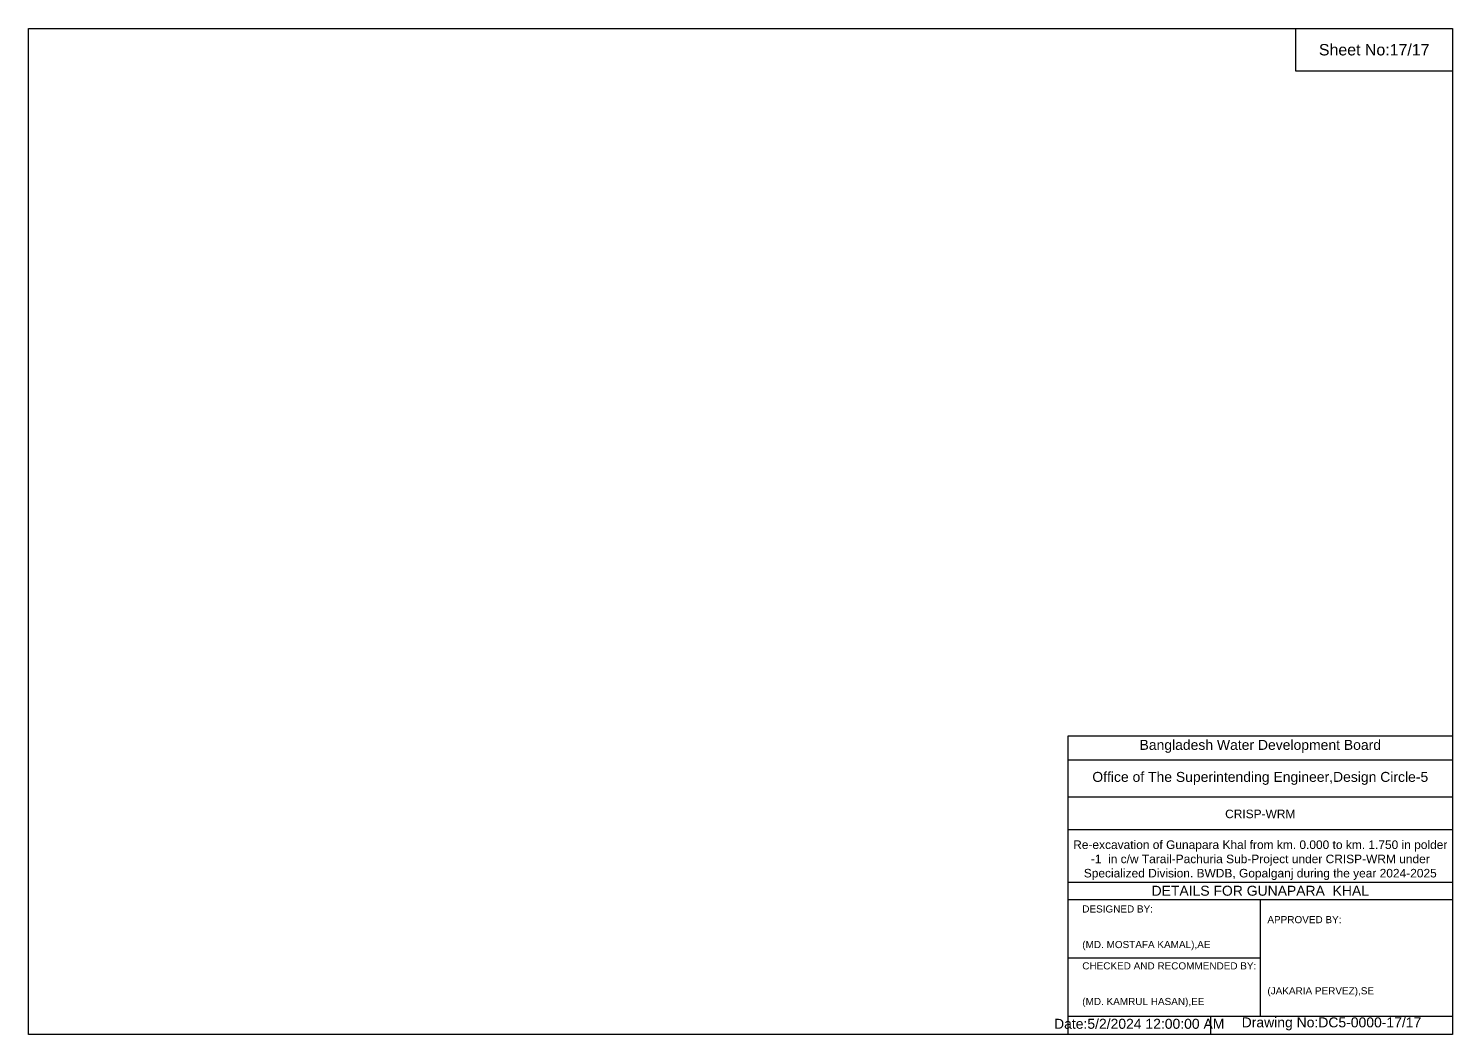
# Model space of a CAD drawing. Header units: inches. Extents: x 91000 to 268000, y -5656 to 171.
# Drawn here: x 260000 to 268000, y -5656 to 0 of the extents above; entities that cross this region are included whole.
import ezdxf

# ---------------------------------------------------------------- set-up
doc = ezdxf.new("R2010")
doc.units = ezdxf.units.IN
doc.header["$LTSCALE"] = 7
doc.header["$MEASUREMENT"] = 0
doc.styles.get("Standard").update_dxf_attribs({"font": 'arial.ttf'})

msp = doc.modelspace()

# ---------------------------------------------------------------- linework, layer by layer
for points in [[(260000, 0), (268000, 0), (268000, -5656), (260000, -5656)], [(267120, 0), (268000, 0), (268000, -240), (267120, -240)]]:
    msp.add_lwpolyline(points, close=True)
for points in [[(265840, -5656), (265840, -3976), (268000, -3976)], [(265840, -4112), (268000, -4112)], [(265840, -4320), (268000, -4320)], [(265840, -4504), (268000, -4504)], [(265840, -4800), (268000, -4800)], [(265840, -4896), (268000, -4896)], [(266920, -4896), (266920, -5552)], [(265840, -5224), (266920, -5224)], [(265840, -5552), (268000, -5552)], [(266640, -5552), (266640, -5656)]]:
    msp.add_lwpolyline(points)

# ---------------------------------------------------------------- texts
at = {"attachment_point": 5}
for s, insert, char_height in [('Sheet No:17/17', (267560, -120), 64), ('Bangladesh Water Development Board', (266920, -4036), 56), ('Office of The Superintending Engineer,Design Circle-5', (266920, -4216), 56)]:
    msp.add_mtext(s, dxfattribs=dict(at, insert=insert, char_height=char_height))
for s, insert, char_height, width, attachment_point in [('CRISP-WRM', (266920, -4416), 48, 2240, 5), ('Re-excavation of Gunapara Khal from km. 0.000 to km. 1.750 in polder -1  in c/w Tarail-Pachuria Sub-Project under CRISP-WRM under Specialized Division. BWDB, Gopalganj during the year 2024-2025', (266920, -4676), 48, 2160, 5), ('DETAILS FOR GUNAPARA  KHAL', (266920, -4848), 56, 2240, 5), ('DESIGNED BY:^J^J^J(MD. MOSTAFA KAMAL),AE', (265920, -5056), 40, 1120, 4), ('APPROVED BY:^J^J^J^J^J^J(JAKARIA PERVEZ),SE', (266960, -5216), 40, 1120, 4), ('CHECKED AND RECOMMENDED BY:^J^J^J(MD. KAMRUL HASAN),EE', (265920, -5376), 40, 1120, 4), ('Date:5/2/2024 12:00:00 AM', (266240, -5596), 56, 1120, 5), ('Drawing No:DC5-0000-17/17', (267320, -5596), 56, 1760, 5)]:
    msp.add_mtext(s, dxfattribs=dict(insert=insert, char_height=char_height, width=width, attachment_point=attachment_point))

doc.saveas('drawing.dxf')
